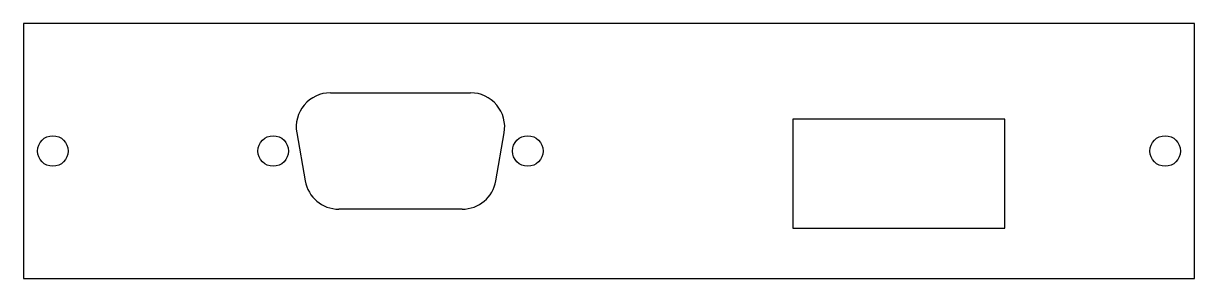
# Model space of a CAD drawing. Header units: millimetres. Extents: x -58 to 58, y -12 to 12.
import ezdxf

# ---------------------------------------------------------------- set-up
doc = ezdxf.new("R2010")
doc.units = ezdxf.units.MM
doc.layers.add('Sketch', color=7, linetype='CONTINUOUS')

msp = doc.modelspace()

# ---------------------------------------------------------------- linework, layer by layer
at = {"layer": 'Sketch'}
for p, q in [((-57.5, 12.5), (-57.5, -12.5)), ((57.5, 12.5), (-57.5, 12.5)), ((57.5, -12.5), (57.5, 12.5)), ((-27.36, 5.7), (-13.59, 5.7)), ((18.05, 3.11), (18.05, -7.55)), ((38.87, 3.11), (18.05, 3.11)), ((38.87, -7.55), (38.87, 3.11)), ((-30.66, 1.77), (-29.83, -2.93)), ((-11.11, -2.93), (-10.29, 1.77)), ((-14.41, -5.7), (-26.53, -5.7)), ((18.05, -7.55), (38.87, -7.55)), ((-57.5, -12.5), (57.5, -12.5))]:
    msp.add_line(p, q, dxfattribs=at)
for centre in [(-54.61, 0), (-32.97, 0), (-7.98, 0), (54.61, 0)]:
    msp.add_circle(centre, 1.5, dxfattribs=at)
for centre, start, end in [((-27.36, 2.35), 90, -170.0362), ((-13.59, 2.35), -9.9638, 90), ((-26.53, -2.35), -170.0362, -90), ((-14.41, -2.35), -90, -9.9638)]:
    msp.add_arc(centre, 3.35, start, end, dxfattribs=at)

doc.saveas('drawing.dxf')
